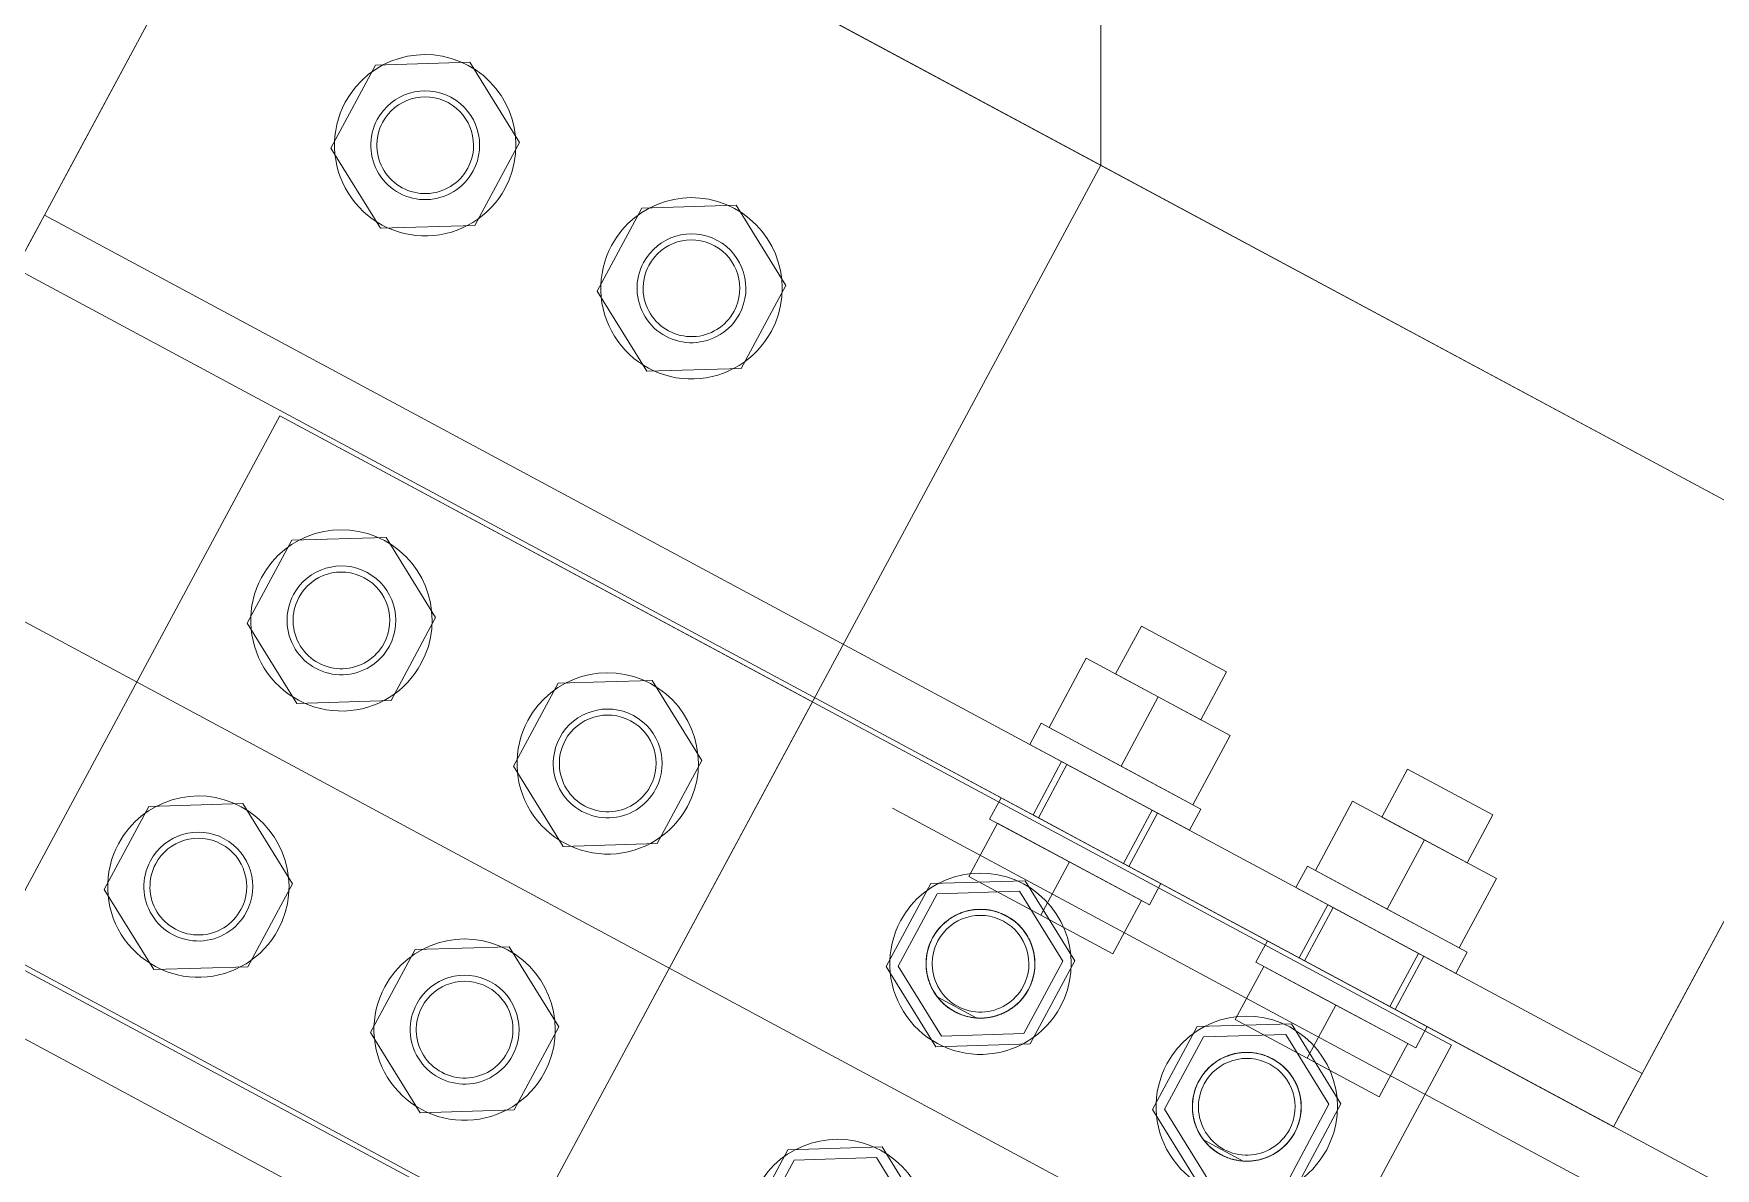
# Model space of a CAD drawing. Header units: millimetres. Extents: x -6949 to 305728, y -55091 to 76684.
# Drawn here: x 15613.9 to 15892.1, y 11485.5 to 11673.2 of the extents above; entities that cross this region are included whole.
import ezdxf

# ---------------------------------------------------------------- set-up
doc = ezdxf.new("R2010")
doc.units = ezdxf.units.MM
doc.layers.add('A-DETL', color=7, linetype='Continuous', lineweight=18, true_color=0x00a600)
doc.layers.add('S-BEAM', color=5, linetype='Continuous', lineweight=18)
doc.layers.add('S-FSTN', color=7, linetype='Continuous', lineweight=18)

msp = doc.modelspace()

# ---------------------------------------------------------------- linework, layer by layer
at = {"layer": 'A-DETL'}
msp.add_line((15000.0005, 11905.0003), (17466.4802, 10579.6785), dxfattribs=at)
at = {"layer": 'S-BEAM'}
for p, q in [((18374.2558, 10149.5697), (15760.7285, 11553.905)), ((18369.5225, 10140.7609), (15755.9952, 11545.0961)), ((15769.94, 11510.3643), (15763.3785, 11513.89)), ((15813.9843, 11486.6978), (15807.4228, 11490.2235))]:
    msp.add_line(p, q, dxfattribs=at)
for points, knots in [([(15778.4667, 11515.0849), (15778.9489, 11516.0057), (15779.5832, 11517.8745), (15779.5802, 11520.1445), (15779.2565, 11521.6123), (15779.0353, 11522.3545), (15778.7471, 11523.082), (15778.4479, 11523.6601), (15778.1704, 11524.1104), (15777.8681, 11524.5648), (15777.4464, 11525.1235), (15776.876, 11525.7568), (15776.3583, 11526.2251), (15775.9114, 11526.5635), (15775.4335, 11526.8918), (15774.7955, 11527.2701), (15773.9909, 11527.6588), (15773.1934, 11527.9623), (15772.3846, 11528.1697), (15771.5409, 11528.2957), (15770.8424, 11528.3388), (15770.2966, 11528.34), (15769.768, 11528.3227), (15769.1209, 11528.2531), (15768.3552, 11528.0917), (15767.6145, 11527.8664), (15766.6794, 11527.5058), (15765.5826, 11526.912), (15764.016, 11525.6847), (15763.1107, 11524.516), (15762.609, 11523.6058)], [0, 0, 0, 0, 0.11111111, 0.22222222, 0.25, 0.27777778, 0.30555556, 0.33333333, 0.34722222, 0.36111111, 0.38888889, 0.41666667, 0.44444444, 0.45833333, 0.47222222, 0.5, 0.52777778, 0.55555556, 0.58333333, 0.61111111, 0.63888889, 0.65277778, 0.66666667, 0.69444444, 0.72222222, 0.75, 0.77777778, 0.83333333, 0.88888889, 1, 1, 1, 1]), ([(15778.4667, 11515.0849), (15779.0694, 11516.2358), (15779.5876, 11517.9992), (15779.5408, 11520.2091), (15779.3076, 11521.4258), (15779.0416, 11522.356), (15778.7327, 11523.1114), (15778.4293, 11523.6887), (15778.0864, 11524.2509), (15777.585, 11524.9624), (15776.9994, 11525.6283), (15776.4867, 11526.1114), (15775.9505, 11526.5469), (15775.1901, 11527.0556), (15774.1935, 11527.5764), (15773.26, 11527.9452), (15772.3848, 11528.1697), (15771.5408, 11528.2957), (15770.8424, 11528.3388), (15770.2966, 11528.34), (15769.768, 11528.3227), (15769.1209, 11528.2531), (15768.3552, 11528.0917), (15767.6145, 11527.8663), (15766.2122, 11527.326), (15764.319, 11526.0763), (15763.1107, 11524.516), (15762.609, 11523.6058)], [-1, -1, -1, -1, -0.86111111, -0.79166667, -0.75694444, -0.72222222, -0.6875, -0.67013889, -0.65277778, -0.61805556, -0.58333333, -0.56597222, -0.54861111, -0.51388889, -0.47916667, -0.44444444, -0.41666667, -0.38888889, -0.36111111, -0.34722222, -0.33333333, -0.30555556, -0.27777778, -0.25, -0.22222222, -0.11111111, 0, 0, 0, 0]), ([(15778.4667, 11515.0849), (15778.9419, 11516.0068), (15779.4158, 11517.3962), (15779.5832, 11519.3134), (15779.4963, 11520.392), (15779.3669, 11521.1007), (15779.2659, 11521.5769), (15779.1049, 11522.1721), (15778.888, 11522.7601), (15778.7015, 11523.164), (15778.5844, 11523.3924), (15778.491, 11523.5618), (15778.3927, 11523.7316), (15778.2565, 11523.9614), (15778.0032, 11524.3677), (15777.5975, 11524.9494), (15777.0334, 11525.6152), (15776.5528, 11526.061), (15776.2018, 11526.3327), (15775.9551, 11526.514), (15775.497, 11526.8253), (15774.7833, 11527.246), (15774.0385, 11527.6091), (15773.526, 11527.8194), (15773.2386, 11527.925), (15772.8181, 11528.0677), (15772.1806, 11528.2224), (15771.313, 11528.3253), (15770.6031, 11528.3425), (15770.1241, 11528.3293), (15769.8572, 11528.3161), (15769.6613, 11528.3043), (15769.4685, 11528.2887), (15769.2135, 11528.2603), (15768.7741, 11528.1928), (15768.1647, 11528.0492), (15767.5803, 11527.855), (15767.1279, 11527.6764), (15766.466, 11527.3932), (15765.5186, 11526.8703), (15764.0122, 11525.6726), (15763.1154, 11524.5107), (15762.609, 11523.6058)], [-1, -1, -1, -1, -0.88888889, -0.83333333, -0.77777778, -0.76388889, -0.75, -0.72222222, -0.69444444, -0.68055556, -0.67361111, -0.66666667, -0.65972222, -0.65277778, -0.63888889, -0.61111111, -0.58333333, -0.55555556, -0.54861111, -0.54166667, -0.52777778, -0.5, -0.47222222, -0.45833333, -0.45138889, -0.44444444, -0.41666667, -0.38888889, -0.36111111, -0.34722222, -0.34027778, -0.33333333, -0.32638889, -0.31944444, -0.30555556, -0.27777778, -0.25, -0.23611111, -0.22222222, -0.16666667, -0.11111111, 0, 0, 0, 0]), ([(15778.4667, 11515.0849), (15778.9419, 11516.0068), (15779.4158, 11517.3962), (15779.5832, 11519.3134), (15779.4963, 11520.392), (15779.3669, 11521.1007), (15779.2659, 11521.5769), (15779.1049, 11522.1721), (15778.888, 11522.7601), (15778.7015, 11523.164), (15778.5844, 11523.3924), (15778.491, 11523.5618), (15778.3927, 11523.7316), (15778.2565, 11523.9614), (15778.0032, 11524.3677), (15777.5975, 11524.9494), (15777.0334, 11525.6152), (15776.5528, 11526.061), (15776.2018, 11526.3327), (15775.9551, 11526.514), (15775.497, 11526.8253), (15774.7833, 11527.246), (15774.0385, 11527.6091), (15773.526, 11527.8194), (15773.2386, 11527.925), (15772.8181, 11528.0677), (15772.1806, 11528.2224), (15771.313, 11528.3253), (15770.6031, 11528.3425), (15770.1241, 11528.3293), (15769.8572, 11528.3161), (15769.6613, 11528.3043), (15769.4685, 11528.2887), (15769.2135, 11528.2603), (15768.7741, 11528.1928), (15768.1647, 11528.0492), (15767.5803, 11527.855), (15767.1279, 11527.6764), (15766.466, 11527.3932), (15765.5186, 11526.8703), (15764.0122, 11525.6726), (15763.1154, 11524.5107), (15762.609, 11523.6058)], [0, 0, 0, 0, 0.11111111, 0.16666667, 0.22222222, 0.23611111, 0.25, 0.27777778, 0.30555556, 0.31944444, 0.32638889, 0.33333333, 0.34027778, 0.34722222, 0.36111111, 0.38888889, 0.41666667, 0.44444444, 0.45138889, 0.45833333, 0.47222222, 0.5, 0.52777778, 0.54166667, 0.54861111, 0.55555556, 0.58333333, 0.61111111, 0.63888889, 0.65277778, 0.65972222, 0.66666667, 0.67361111, 0.68055556, 0.69444444, 0.72222222, 0.75, 0.76388889, 0.77777778, 0.83333333, 0.88888889, 1, 1, 1, 1]), ([(15778.4667, 11515.0849), (15777.8881, 11513.9921), (15776.7213, 11512.6034), (15774.7785, 11511.355), (15773.5911, 11510.8631), (15772.6238, 11510.5756), (15771.6231, 11510.3908), (15770.6351, 11510.3272), (15769.6044, 11510.3792), (15768.5715, 11510.5443), (15767.599, 11510.8161), (15766.645, 11511.213), (15765.722, 11511.7228), (15764.7227, 11512.4276), (15763.6873, 11513.4436), (15762.7228, 11514.7747), (15762.1611, 11515.9903), (15761.8352, 11517.0207), (15761.4874, 11518.542), (15761.5113, 11520.9117), (15762.1356, 11522.7369), (15762.609, 11523.6058)], [-1, -1, -1, -1, -0.86111111, -0.79166667, -0.75694444, -0.72222222, -0.6875, -0.65277778, -0.61805556, -0.58333333, -0.54861111, -0.51388889, -0.47916667, -0.44444444, -0.38888889, -0.33333333, -0.27777778, -0.25, -0.22222222, -0.11111111, 0, 0, 0, 0]), ([(15778.4667, 11515.0849), (15778.0419, 11514.262), (15777.205, 11513.162), (15775.658, 11511.8975), (15774.5447, 11511.2512), (15773.5736, 11510.8667), (15772.5328, 11510.5447), (15771.4547, 11510.3582), (15770.3586, 11510.3387), (15769.2184, 11510.4174), (15768.0382, 11510.6579), (15766.8579, 11511.1139), (15765.8878, 11511.6212), (15765.0014, 11512.2208), (15764.2208, 11512.9082), (15763.5008, 11513.7122), (15762.8841, 11514.5751), (15762.3964, 11515.4584), (15762.0131, 11516.4172), (15761.7381, 11517.3971), (15761.5147, 11518.6625), (15761.5416, 11520.9281), (15762.0444, 11522.5951), (15762.609, 11523.6058)], [0, 0, 0, 0, 0.11111111, 0.16666667, 0.22222222, 0.25, 0.27777778, 0.33333333, 0.36111111, 0.38888889, 0.44444444, 0.47916667, 0.51388889, 0.54861111, 0.58333333, 0.61805556, 0.65277778, 0.6875, 0.72222222, 0.75694444, 0.79166667, 0.86111111, 1, 1, 1, 1]), ([(15778.4667, 11515.0849), (15777.9357, 11514.0562), (15776.8229, 11512.7168), (15774.946, 11511.4427), (15773.7666, 11510.9307), (15772.7969, 11510.6195), (15771.7852, 11510.4103), (15770.7793, 11510.3299), (15769.7196, 11510.3684), (15768.6522, 11510.5256), (15767.6484, 11510.7977), (15766.6594, 11511.2063), (15765.7012, 11511.7358), (15764.6698, 11512.4688), (15763.8181, 11513.321), (15763.1235, 11514.2289), (15762.5352, 11515.154), (15762.0963, 11516.1558), (15761.7911, 11517.201), (15761.5764, 11518.2225), (15761.5011, 11519.5062), (15761.702, 11521.4923), (15762.1573, 11522.7972), (15762.609, 11523.6058)], [-1, -1, -1, -1, -0.86111111, -0.79166667, -0.75694444, -0.72222222, -0.6875, -0.65277778, -0.61805556, -0.58333333, -0.54861111, -0.51388889, -0.47916667, -0.44444444, -0.38888889, -0.36111111, -0.33333333, -0.27777778, -0.25, -0.22222222, -0.16666667, -0.11111111, 0, 0, 0, 0]), ([(15763.3785, 11513.89), (15762.9328, 11514.4824), (15762.2057, 11515.7195), (15761.6409, 11517.605), (15761.518, 11519.0784), (15761.5559, 11520.092), (15761.7505, 11521.5985), (15762.1463, 11522.7535), (15762.609, 11523.6058)], [0, 0, 0, 0, 0.2, 0.4, 0.55, 0.625, 0.7, 1, 1, 1, 1]), ([(15769.94, 11510.3643), (15771.05, 11510.2973), (15772.6592, 11510.4873), (15774.6218, 11511.2729), (15776.0873, 11512.1827), (15777.434, 11513.4525), (15778.1631, 11514.5141), (15778.4667, 11515.0849)], [-1, -1, -1, -1, -0.7, -0.55, -0.4, -0.2, 0, 0, 0, 0]), ([(15822.511, 11491.4185), (15822.9931, 11492.3392), (15823.6275, 11494.2081), (15823.6245, 11496.4781), (15823.3008, 11497.9459), (15823.0796, 11498.6881), (15822.7914, 11499.4156), (15822.4922, 11499.9936), (15822.2147, 11500.444), (15821.9123, 11500.8983), (15821.4907, 11501.4571), (15820.9203, 11502.0904), (15820.4025, 11502.5587), (15819.9557, 11502.8971), (15819.4778, 11503.2254), (15818.8397, 11503.6037), (15818.0352, 11503.9923), (15817.2377, 11504.2959), (15816.4289, 11504.5033), (15815.5852, 11504.6293), (15814.8866, 11504.6723), (15814.3409, 11504.6735), (15813.8122, 11504.6563), (15813.1651, 11504.5866), (15812.3995, 11504.4252), (15811.6588, 11504.1999), (15810.7237, 11503.8393), (15809.6269, 11503.2456), (15808.0603, 11502.0182), (15807.155, 11500.8495), (15806.6533, 11499.9394)], [0, 0, 0, 0, 0.11111111, 0.22222222, 0.25, 0.27777778, 0.30555556, 0.33333333, 0.34722222, 0.36111111, 0.38888889, 0.41666667, 0.44444444, 0.45833333, 0.47222222, 0.5, 0.52777778, 0.55555556, 0.58333333, 0.61111111, 0.63888889, 0.65277778, 0.66666667, 0.69444444, 0.72222222, 0.75, 0.77777778, 0.83333333, 0.88888889, 1, 1, 1, 1]), ([(15822.511, 11491.4185), (15823.1137, 11492.5694), (15823.6319, 11494.3328), (15823.5851, 11496.5426), (15823.3518, 11497.7593), (15823.0859, 11498.6896), (15822.777, 11499.445), (15822.4736, 11500.0223), (15822.1307, 11500.5844), (15821.6292, 11501.2959), (15821.0437, 11501.9618), (15820.531, 11502.4449), (15819.9948, 11502.8804), (15819.2343, 11503.3891), (15818.2378, 11503.9099), (15817.3043, 11504.2787), (15816.4291, 11504.5033), (15815.5851, 11504.6293), (15814.8867, 11504.6723), (15814.3409, 11504.6735), (15813.8122, 11504.6563), (15813.1651, 11504.5866), (15812.3995, 11504.4252), (15811.6587, 11504.1999), (15810.2565, 11503.6595), (15808.3632, 11502.4098), (15807.155, 11500.8495), (15806.6533, 11499.9394)], [-1, -1, -1, -1, -0.86111111, -0.79166667, -0.75694444, -0.72222222, -0.6875, -0.67013889, -0.65277778, -0.61805556, -0.58333333, -0.56597222, -0.54861111, -0.51388889, -0.47916667, -0.44444444, -0.41666667, -0.38888889, -0.36111111, -0.34722222, -0.33333333, -0.30555556, -0.27777778, -0.25, -0.22222222, -0.11111111, 0, 0, 0, 0]), ([(15822.511, 11491.4185), (15822.9861, 11492.3403), (15823.4601, 11493.7297), (15823.6274, 11495.6469), (15823.5406, 11496.7256), (15823.4112, 11497.4342), (15823.3102, 11497.9105), (15823.1491, 11498.5056), (15822.9322, 11499.0937), (15822.7458, 11499.4976), (15822.6287, 11499.726), (15822.5353, 11499.8953), (15822.437, 11500.0652), (15822.3008, 11500.2949), (15822.0475, 11500.7013), (15821.6418, 11501.283), (15821.0776, 11501.9488), (15820.597, 11502.3945), (15820.2461, 11502.6663), (15819.9994, 11502.8476), (15819.5413, 11503.1588), (15818.8275, 11503.5795), (15818.0828, 11503.9426), (15817.5703, 11504.1529), (15817.2828, 11504.2585), (15816.8624, 11504.4012), (15816.2249, 11504.5559), (15815.3572, 11504.6588), (15814.6474, 11504.676), (15814.1684, 11504.6629), (15813.9015, 11504.6496), (15813.7056, 11504.6378), (15813.5128, 11504.6223), (15813.2578, 11504.5938), (15812.8183, 11504.5264), (15812.2089, 11504.3827), (15811.6245, 11504.1885), (15811.1721, 11504.01), (15810.5103, 11503.7267), (15809.5629, 11503.2038), (15808.0565, 11502.0061), (15807.1597, 11500.8442), (15806.6533, 11499.9394)], [-1, -1, -1, -1, -0.88888889, -0.83333333, -0.77777778, -0.76388889, -0.75, -0.72222222, -0.69444444, -0.68055556, -0.67361111, -0.66666667, -0.65972222, -0.65277778, -0.63888889, -0.61111111, -0.58333333, -0.55555556, -0.54861111, -0.54166667, -0.52777778, -0.5, -0.47222222, -0.45833333, -0.45138889, -0.44444444, -0.41666667, -0.38888889, -0.36111111, -0.34722222, -0.34027778, -0.33333333, -0.32638889, -0.31944444, -0.30555556, -0.27777778, -0.25, -0.23611111, -0.22222222, -0.16666667, -0.11111111, 0, 0, 0, 0]), ([(15822.511, 11491.4185), (15822.9861, 11492.3403), (15823.4601, 11493.7297), (15823.6274, 11495.6469), (15823.5406, 11496.7256), (15823.4112, 11497.4342), (15823.3102, 11497.9105), (15823.1491, 11498.5056), (15822.9322, 11499.0937), (15822.7458, 11499.4976), (15822.6287, 11499.726), (15822.5353, 11499.8953), (15822.437, 11500.0652), (15822.3008, 11500.2949), (15822.0475, 11500.7013), (15821.6418, 11501.283), (15821.0776, 11501.9488), (15820.597, 11502.3945), (15820.2461, 11502.6663), (15819.9994, 11502.8476), (15819.5413, 11503.1588), (15818.8275, 11503.5795), (15818.0828, 11503.9426), (15817.5703, 11504.1529), (15817.2828, 11504.2585), (15816.8624, 11504.4012), (15816.2249, 11504.5559), (15815.3572, 11504.6588), (15814.6474, 11504.676), (15814.1684, 11504.6629), (15813.9015, 11504.6496), (15813.7056, 11504.6378), (15813.5128, 11504.6223), (15813.2578, 11504.5938), (15812.8183, 11504.5264), (15812.2089, 11504.3827), (15811.6245, 11504.1885), (15811.1721, 11504.01), (15810.5103, 11503.7267), (15809.5629, 11503.2038), (15808.0565, 11502.0061), (15807.1597, 11500.8442), (15806.6533, 11499.9394)], [0, 0, 0, 0, 0.11111111, 0.16666667, 0.22222222, 0.23611111, 0.25, 0.27777778, 0.30555556, 0.31944444, 0.32638889, 0.33333333, 0.34027778, 0.34722222, 0.36111111, 0.38888889, 0.41666667, 0.44444444, 0.45138889, 0.45833333, 0.47222222, 0.5, 0.52777778, 0.54166667, 0.54861111, 0.55555556, 0.58333333, 0.61111111, 0.63888889, 0.65277778, 0.65972222, 0.66666667, 0.67361111, 0.68055556, 0.69444444, 0.72222222, 0.75, 0.76388889, 0.77777778, 0.83333333, 0.88888889, 1, 1, 1, 1]), ([(15822.511, 11491.4185), (15821.9324, 11490.3256), (15820.7656, 11488.937), (15818.8228, 11487.6885), (15817.6354, 11487.1967), (15816.6681, 11486.9091), (15815.6674, 11486.7243), (15814.6793, 11486.6607), (15813.6487, 11486.7127), (15812.6158, 11486.8779), (15811.6433, 11487.1496), (15810.6893, 11487.5465), (15809.7663, 11488.0563), (15808.767, 11488.7611), (15807.7316, 11489.7771), (15806.7671, 11491.1082), (15806.2053, 11492.3238), (15805.8795, 11493.3543), (15805.5317, 11494.8755), (15805.5555, 11497.2452), (15806.1799, 11499.0705), (15806.6533, 11499.9394)], [-1, -1, -1, -1, -0.86111111, -0.79166667, -0.75694444, -0.72222222, -0.6875, -0.65277778, -0.61805556, -0.58333333, -0.54861111, -0.51388889, -0.47916667, -0.44444444, -0.38888889, -0.33333333, -0.27777778, -0.25, -0.22222222, -0.11111111, 0, 0, 0, 0]), ([(15822.511, 11491.4185), (15822.0862, 11490.5955), (15821.2493, 11489.4956), (15819.7023, 11488.231), (15818.589, 11487.5848), (15817.6179, 11487.2002), (15816.5771, 11486.8782), (15815.4989, 11486.6918), (15814.4029, 11486.6722), (15813.2627, 11486.751), (15812.0825, 11486.9914), (15810.9022, 11487.4475), (15809.932, 11487.9547), (15809.0457, 11488.5543), (15808.265, 11489.2417), (15807.545, 11490.0457), (15806.9283, 11490.9086), (15806.4407, 11491.7919), (15806.0574, 11492.7508), (15805.7824, 11493.7306), (15805.559, 11494.9961), (15805.5859, 11497.2616), (15806.0887, 11498.9286), (15806.6533, 11499.9394)], [0, 0, 0, 0, 0.11111111, 0.16666667, 0.22222222, 0.25, 0.27777778, 0.33333333, 0.36111111, 0.38888889, 0.44444444, 0.47916667, 0.51388889, 0.54861111, 0.58333333, 0.61805556, 0.65277778, 0.6875, 0.72222222, 0.75694444, 0.79166667, 0.86111111, 1, 1, 1, 1]), ([(15822.511, 11491.4185), (15821.98, 11490.3898), (15820.8672, 11489.0504), (15818.9903, 11487.7763), (15817.8108, 11487.2642), (15816.8412, 11486.953), (15815.8295, 11486.7439), (15814.8235, 11486.6634), (15813.7639, 11486.7019), (15812.6965, 11486.8592), (15811.6927, 11487.1313), (15810.7037, 11487.5398), (15809.7455, 11488.0693), (15808.7141, 11488.8023), (15807.8624, 11489.6546), (15807.1677, 11490.5625), (15806.5795, 11491.4876), (15806.1406, 11492.4894), (15805.8354, 11493.5345), (15805.6207, 11494.556), (15805.5454, 11495.8398), (15805.7463, 11497.8258), (15806.2016, 11499.1308), (15806.6533, 11499.9394)], [-1, -1, -1, -1, -0.86111111, -0.79166667, -0.75694444, -0.72222222, -0.6875, -0.65277778, -0.61805556, -0.58333333, -0.54861111, -0.51388889, -0.47916667, -0.44444444, -0.38888889, -0.36111111, -0.33333333, -0.27777778, -0.25, -0.22222222, -0.16666667, -0.11111111, 0, 0, 0, 0]), ([(15807.4228, 11490.2235), (15806.9771, 11490.8159), (15806.25, 11492.0531), (15805.6852, 11493.9385), (15805.5623, 11495.412), (15805.6002, 11496.4256), (15805.7948, 11497.9321), (15806.1906, 11499.087), (15806.6533, 11499.9394)], [0, 0, 0, 0, 0.2, 0.4, 0.55, 0.625, 0.7, 1, 1, 1, 1]), ([(15813.9843, 11486.6978), (15815.0942, 11486.6308), (15816.7035, 11486.8209), (15818.666, 11487.6064), (15820.1316, 11488.5162), (15821.4782, 11489.786), (15822.2074, 11490.8477), (15822.511, 11491.4185)], [-1, -1, -1, -1, -0.7, -0.55, -0.4, -0.2, 0, 0, 0, 0])]:
    msp.add_open_spline(points, degree=3, knots=knots, dxfattribs=at)
at = {"layer": 'S-FSTN'}
for p, q in [((15790.4428, 11651.4606), (15790.4428, 11810.0003)), ((15610.9771, 11634.3714), (15658.31, 11722.46)), ((15658.31, 11722.46), (15922.5757, 11580.4612)), ((15922.5757, 11580.4612), (15658.31, 11722.46)), ((15922.5757, 11580.4612), (15658.31, 11722.46)), ((15621.3903, 11653.7509), (15655.47, 11717.1747)), ((15670.4843, 11668.0063), (15663.1051, 11654.2733)), ((15670.4843, 11668.0063), (15663.1051, 11654.2733)), ((15686.067, 11668.4823), (15670.4843, 11668.0063)), ((15686.067, 11668.4823), (15670.4843, 11668.0063)), ((15694.2705, 11655.2252), (15686.067, 11668.4823)), ((15694.2705, 11655.2252), (15686.067, 11668.4823)), ((15686.8913, 11641.4922), (15694.2705, 11655.2252)), ((15686.8913, 11641.4922), (15694.2705, 11655.2252)), ((15621.3903, 11653.7509), (15615.7103, 11643.1803)), ((15615.7103, 11643.1803), (15621.3903, 11653.7509)), ((15663.1051, 11654.2733), (15671.3086, 11641.0162)), ((15663.1051, 11654.2733), (15671.3086, 11641.0162)), ((15647.6867, 11385.7855), (15790.4428, 11651.4606)), ((15714.5285, 11644.3399), (15707.1493, 11630.6069)), ((15714.5285, 11644.3399), (15707.1493, 11630.6069)), ((15730.1113, 11644.8158), (15714.5285, 11644.3399)), ((15730.1113, 11644.8158), (15714.5285, 11644.3399)), ((15738.3148, 11631.5587), (15730.1113, 11644.8158)), ((15738.3148, 11631.5587), (15730.1113, 11644.8158)), ((15615.7103, 11643.1803), (15612.8704, 11637.895)), ((15612.8704, 11637.895), (15615.7103, 11643.1803)), ((15615.7103, 11643.1803), (15879.976, 11501.1815)), ((15879.976, 11501.1815), (15615.7103, 11643.1803)), ((15671.3086, 11641.0162), (15686.8913, 11641.4922)), ((15671.3086, 11641.0162), (15686.8913, 11641.4922)), ((15610.9771, 11634.3714), (15875.2427, 11492.3727)), ((15875.2427, 11492.3727), (15610.9771, 11634.3714)), ((15707.1493, 11630.6069), (15715.3529, 11617.3498)), ((15707.1493, 11630.6069), (15715.3529, 11617.3498)), ((15730.9356, 11617.8257), (15738.3148, 11631.5587)), ((15730.9356, 11617.8257), (15738.3148, 11631.5587)), ((15715.3529, 11617.3498), (15730.9356, 11617.8257)), ((15715.3529, 11617.3498), (15730.9356, 11617.8257)), ((15654.6427, 11610.0003), (15607.3097, 11521.9117)), ((15654.6427, 11610.0003), (15607.3097, 11521.9117)), ((15654.6427, 11610.0003), (15607.3097, 11521.9117)), ((15654.6427, 11610.0003), (15607.3097, 11521.9117)), ((15742.7312, 11562.6673), (15654.6427, 11610.0003)), ((15742.7312, 11562.6673), (15654.6427, 11610.0003)), ((15848.4375, 11505.8678), (15654.6427, 11610.0003)), ((15848.4375, 11505.8678), (15654.6427, 11610.0003)), ((15656.628, 11589.402), (15649.2488, 11575.669)), ((15656.628, 11589.402), (15649.2488, 11575.669)), ((15672.2108, 11589.8779), (15656.628, 11589.402)), ((15672.2108, 11589.8779), (15656.628, 11589.402)), ((15680.4143, 11576.6208), (15672.2108, 11589.8779)), ((15680.4143, 11576.6208), (15672.2108, 11589.8779)), ((15922.5757, 11580.4612), (15875.2427, 11492.3727)), ((15649.2488, 11575.669), (15657.4524, 11562.4119)), ((15649.2488, 11575.669), (15657.4524, 11562.4119)), ((15673.0351, 11562.8878), (15680.4143, 11576.6208)), ((15673.0351, 11562.8878), (15680.4143, 11576.6208)), ((15797.1469, 11575.2041), (15792.887, 11567.2761)), ((15797.1469, 11575.2041), (15792.887, 11567.2761)), ((15811.2411, 11567.6308), (15797.1469, 11575.2041)), ((15797.1469, 11575.2041), (15811.2411, 11567.6308)), ((15811.2411, 11567.6308), (15797.1469, 11575.2041)), ((15797.1469, 11575.2041), (15811.2411, 11567.6308)), ((15919.7357, 11575.1759), (15885.656, 11511.7522)), ((15781.8877, 11558.4286), (15788.0409, 11569.8801)), ((15781.8877, 11558.4286), (15788.0409, 11569.8801)), ((15788.0409, 11569.8801), (15799.9341, 11563.4895)), ((15788.0409, 11569.8801), (15799.9341, 11563.4895)), ((15716.2551, 11566.2114), (15700.6723, 11565.7355)), ((15716.2551, 11566.2114), (15700.6723, 11565.7355)), ((15724.4586, 11552.9544), (15716.2551, 11566.2114)), ((15724.4586, 11552.9544), (15716.2551, 11566.2114)), ((15806.9811, 11559.7029), (15792.887, 11567.2761)), ((15792.887, 11567.2761), (15806.9811, 11559.7029)), ((15806.9811, 11559.7029), (15792.887, 11567.2761)), ((15792.887, 11567.2761), (15806.9811, 11559.7029)), ((15806.9811, 11559.7029), (15811.2411, 11567.6308)), ((15806.9811, 11559.7029), (15811.2411, 11567.6308)), ((15700.6723, 11565.7355), (15693.2931, 11552.0025)), ((15700.6723, 11565.7355), (15693.2931, 11552.0025)), ((15793.7808, 11552.038), (15799.9341, 11563.4895)), ((15793.7808, 11552.038), (15799.9341, 11563.4895)), ((15793.7808, 11552.038), (15799.9341, 11563.4895)), ((15793.7808, 11552.038), (15799.9341, 11563.4895)), ((15799.9341, 11563.4895), (15811.8272, 11557.0989)), ((15799.9341, 11563.4895), (15811.8272, 11557.0989)), ((15657.4524, 11562.4119), (15673.0351, 11562.8878)), ((15657.4524, 11562.4119), (15673.0351, 11562.8878)), ((15695.3983, 11474.5788), (15742.7312, 11562.6673)), ((15695.3983, 11474.5788), (15742.7312, 11562.6673)), ((15780.5675, 11559.1379), (15778.6742, 11555.6144)), ((15780.5675, 11559.1379), (15778.6742, 11555.6144)), ((15806.9941, 11544.938), (15780.5675, 11559.1379)), ((15780.5675, 11559.1379), (15806.9941, 11544.938)), ((15806.9941, 11544.938), (15780.5675, 11559.1379)), ((15780.5675, 11559.1379), (15806.9941, 11544.938)), ((15793.7808, 11552.038), (15781.8877, 11558.4286)), ((15793.7808, 11552.038), (15781.8877, 11558.4286)), ((15805.1008, 11541.4145), (15778.6742, 11555.6144)), ((15778.6742, 11555.6144), (15805.1008, 11541.4145)), ((15805.1008, 11541.4145), (15778.6742, 11555.6144)), ((15778.6742, 11555.6144), (15805.1008, 11541.4145)), ((15805.6739, 11545.6474), (15811.8272, 11557.0989)), ((15805.6739, 11545.6474), (15811.8272, 11557.0989)), ((15717.0794, 11539.2213), (15724.4586, 11552.9544)), ((15717.0794, 11539.2213), (15724.4586, 11552.9544)), ((15783.9586, 11552.7749), (15779.2253, 11543.966)), ((15783.9586, 11552.7749), (15779.2253, 11543.966)), ((15784.8404, 11552.3011), (15780.1071, 11543.4922)), ((15784.8404, 11552.3011), (15780.1071, 11543.4922)), ((15799.8163, 11544.254), (15783.9586, 11552.7749)), ((15799.8163, 11544.254), (15783.9586, 11552.7749)), ((15799.8163, 11544.254), (15783.9586, 11552.7749)), ((15799.8163, 11544.254), (15783.9586, 11552.7749)), ((15798.9346, 11544.7278), (15784.8404, 11552.3011)), ((15784.8404, 11552.3011), (15798.9346, 11544.7278)), ((15798.9346, 11544.7278), (15784.8404, 11552.3011)), ((15784.8404, 11552.3011), (15798.9346, 11544.7278)), ((15693.2931, 11552.0025), (15701.4967, 11538.7454)), ((15693.2931, 11552.0025), (15701.4967, 11538.7454)), ((15805.6739, 11545.6474), (15793.7808, 11552.038)), ((15805.6739, 11545.6474), (15793.7808, 11552.038)), ((15841.1912, 11551.5376), (15836.9313, 11543.6097)), ((15841.1912, 11551.5376), (15836.9313, 11543.6097)), ((15855.2854, 11543.9644), (15841.1912, 11551.5376)), ((15841.1912, 11551.5376), (15855.2854, 11543.9644)), ((15855.2854, 11543.9644), (15841.1912, 11551.5376)), ((15841.1912, 11551.5376), (15855.2854, 11543.9644)), ((15773.9409, 11546.8055), (15772.0476, 11543.282)), ((15773.9409, 11546.8055), (15772.0476, 11543.282)), ((15800.3675, 11532.6056), (15773.9409, 11546.8055)), ((15773.9409, 11546.8055), (15800.3675, 11532.6056)), ((15800.3675, 11532.6056), (15773.9409, 11546.8055)), ((15773.9409, 11546.8055), (15800.3675, 11532.6056)), ((15562.8868, 11544.8734), (15827.1525, 11402.8747)), ((15827.1525, 11402.8747), (15562.8868, 11544.8734)), ((15632.9616, 11545.3577), (15625.5824, 11531.6247)), ((15632.9616, 11545.3577), (15625.5824, 11531.6247)), ((15648.5443, 11545.8336), (15632.9616, 11545.3577)), ((15648.5443, 11545.8336), (15632.9616, 11545.3577)), ((15656.7479, 11532.5765), (15648.5443, 11545.8336)), ((15656.7479, 11532.5765), (15648.5443, 11545.8336)), ((15795.083, 11535.4451), (15779.2253, 11543.966)), ((15795.083, 11535.4451), (15779.2253, 11543.966)), ((15795.083, 11535.4451), (15779.2253, 11543.966)), ((15795.083, 11535.4451), (15779.2253, 11543.966)), ((15794.2013, 11535.919), (15798.9346, 11544.7278)), ((15794.2013, 11535.919), (15798.9346, 11544.7278)), ((15795.083, 11535.4451), (15799.8163, 11544.254)), ((15795.083, 11535.4451), (15799.8163, 11544.254)), ((15805.1008, 11541.4145), (15806.9941, 11544.938)), ((15805.1008, 11541.4145), (15806.9941, 11544.938)), ((15825.9319, 11534.7621), (15832.0852, 11546.2136)), ((15825.9319, 11534.7621), (15832.0852, 11546.2136)), ((15832.0852, 11546.2136), (15843.9783, 11539.823)), ((15832.0852, 11546.2136), (15843.9783, 11539.823)), ((15851.0254, 11536.0364), (15855.2854, 11543.9644)), ((15851.0254, 11536.0364), (15855.2854, 11543.9644)), ((15768.6344, 11533.7638), (15773.3677, 11542.5726)), ((15768.6344, 11533.7638), (15773.3677, 11542.5726)), ((15798.4741, 11529.0821), (15772.0476, 11543.282)), ((15772.0476, 11543.282), (15798.4741, 11529.0821)), ((15798.4741, 11529.0821), (15772.0476, 11543.282)), ((15772.0476, 11543.282), (15798.4741, 11529.0821)), ((15773.3677, 11542.5726), (15785.2609, 11536.182)), ((15773.3677, 11542.5726), (15785.2609, 11536.182)), ((15794.2013, 11535.919), (15780.1071, 11543.4922)), ((15780.1071, 11543.4922), (15794.2013, 11535.919)), ((15794.2013, 11535.919), (15780.1071, 11543.4922)), ((15780.1071, 11543.4922), (15794.2013, 11535.919)), ((15851.0254, 11536.0364), (15836.9313, 11543.6097)), ((15836.9313, 11543.6097), (15851.0254, 11536.0364)), ((15851.0254, 11536.0364), (15836.9313, 11543.6097)), ((15836.9313, 11543.6097), (15851.0254, 11536.0364)), ((15701.4967, 11538.7454), (15717.0794, 11539.2213)), ((15701.4967, 11538.7454), (15717.0794, 11539.2213)), ((15837.8251, 11528.3715), (15843.9783, 11539.823)), ((15837.8251, 11528.3715), (15843.9783, 11539.823)), ((15837.8251, 11528.3715), (15843.9783, 11539.823)), ((15837.8251, 11528.3715), (15843.9783, 11539.823)), ((15843.9783, 11539.823), (15855.8715, 11533.4325)), ((15843.9783, 11539.823), (15855.8715, 11533.4325)), ((15822.4192, 11394.0658), (15558.1535, 11536.0646)), ((15558.1535, 11536.0646), (15822.4192, 11394.0658)), ((15780.5276, 11527.3732), (15785.2609, 11536.182)), ((15780.5276, 11527.3732), (15785.2609, 11536.182)), ((15780.5276, 11527.3732), (15785.2609, 11536.182)), ((15780.5276, 11527.3732), (15785.2609, 11536.182)), ((15785.2609, 11536.182), (15797.154, 11529.7915)), ((15785.2609, 11536.182), (15797.154, 11529.7915)), ((15777.9171, 11533.0784), (15762.3343, 11532.6025)), ((15780.5276, 11527.3732), (15768.6344, 11533.7638)), ((15780.5276, 11527.3732), (15768.6344, 11533.7638)), ((15786.1206, 11519.8213), (15777.9171, 11533.0784)), ((15824.6118, 11535.4715), (15822.7185, 11531.9479)), ((15824.6118, 11535.4715), (15822.7185, 11531.9479)), ((15851.0383, 11521.2716), (15824.6118, 11535.4715)), ((15824.6118, 11535.4715), (15851.0383, 11521.2716)), ((15851.0383, 11521.2716), (15824.6118, 11535.4715)), ((15824.6118, 11535.4715), (15851.0383, 11521.2716)), ((15837.8251, 11528.3715), (15825.9319, 11534.7621)), ((15837.8251, 11528.3715), (15825.9319, 11534.7621)), ((15849.7182, 11521.9809), (15855.8715, 11533.4325)), ((15849.7182, 11521.9809), (15855.8715, 11533.4325)), ((15625.5824, 11531.6247), (15633.7859, 11518.3676)), ((15625.5824, 11531.6247), (15633.7859, 11518.3676)), ((15649.3687, 11518.8435), (15656.7479, 11532.5765)), ((15649.3687, 11518.8435), (15656.7479, 11532.5765)), ((15762.3343, 11532.6025), (15754.9551, 11518.8695)), ((15763.3815, 11530.9103), (15756.9442, 11518.9302)), ((15776.9751, 11531.3254), (15763.3815, 11530.9103)), ((15784.1315, 11519.7606), (15776.9751, 11531.3254)), ((15798.4741, 11529.0821), (15800.3675, 11532.6056)), ((15798.4741, 11529.0821), (15800.3675, 11532.6056)), ((15849.145, 11517.748), (15822.7185, 11531.9479)), ((15822.7185, 11531.9479), (15849.145, 11517.748)), ((15849.145, 11517.748), (15822.7185, 11531.9479)), ((15822.7185, 11531.9479), (15849.145, 11517.748)), ((15792.4207, 11520.9826), (15780.5276, 11527.3732)), ((15792.4207, 11520.9826), (15780.5276, 11527.3732)), ((15792.4207, 11520.9826), (15797.154, 11529.7915)), ((15792.4207, 11520.9826), (15797.154, 11529.7915)), ((15828.0029, 11529.1084), (15823.2696, 11520.2996)), ((15828.0029, 11529.1084), (15823.2696, 11520.2996)), ((15828.8847, 11528.6346), (15824.1514, 11519.8258)), ((15828.8847, 11528.6346), (15824.1514, 11519.8258)), ((15843.8606, 11520.5875), (15828.0029, 11529.1084)), ((15843.8606, 11520.5875), (15828.0029, 11529.1084)), ((15843.8606, 11520.5875), (15828.0029, 11529.1084)), ((15843.8606, 11520.5875), (15828.0029, 11529.1084)), ((15842.9788, 11521.0613), (15828.8847, 11528.6346)), ((15828.8847, 11528.6346), (15842.9788, 11521.0613)), ((15842.9788, 11521.0613), (15828.8847, 11528.6346)), ((15828.8847, 11528.6346), (15842.9788, 11521.0613)), ((15849.7182, 11521.9809), (15837.8251, 11528.3715)), ((15849.7182, 11521.9809), (15837.8251, 11528.3715)), ((15607.3097, 11521.9117), (15695.3983, 11474.5788)), ((15607.3097, 11521.9117), (15695.3983, 11474.5788)), ((15607.3097, 11521.9117), (15801.1046, 11417.7793)), ((15607.3097, 11521.9117), (15801.1046, 11417.7793)), ((15677.0059, 11521.6912), (15669.6267, 11507.9582)), ((15677.0059, 11521.6912), (15669.6267, 11507.9582)), ((15692.5886, 11522.1672), (15677.0059, 11521.6912)), ((15692.5886, 11522.1672), (15677.0059, 11521.6912)), ((15700.7921, 11508.9101), (15692.5886, 11522.1672)), ((15700.7921, 11508.9101), (15692.5886, 11522.1672)), ((15817.9852, 11523.1391), (15816.0919, 11519.6155)), ((15817.9852, 11523.1391), (15816.0919, 11519.6155)), ((15844.4117, 11508.9392), (15817.9852, 11523.1391)), ((15817.9852, 11523.1391), (15844.4117, 11508.9392)), ((15844.4117, 11508.9392), (15817.9852, 11523.1391)), ((15817.9852, 11523.1391), (15844.4117, 11508.9392)), ((15633.7859, 11518.3676), (15649.3687, 11518.8435)), ((15633.7859, 11518.3676), (15649.3687, 11518.8435)), ((15754.9551, 11518.8695), (15763.1587, 11505.6124)), ((15756.9442, 11518.9302), (15764.1006, 11507.3653)), ((15777.6942, 11507.7805), (15784.1315, 11519.7606)), ((15778.7414, 11506.0883), (15786.1206, 11519.8213)), ((15812.6787, 11510.0973), (15817.412, 11518.9062)), ((15812.6787, 11510.0973), (15817.412, 11518.9062)), ((15842.5184, 11505.4156), (15816.0919, 11519.6155)), ((15816.0919, 11519.6155), (15842.5184, 11505.4156)), ((15842.5184, 11505.4156), (15816.0919, 11519.6155)), ((15816.0919, 11519.6155), (15842.5184, 11505.4156)), ((15817.412, 11518.9062), (15829.3051, 11512.5156)), ((15817.412, 11518.9062), (15829.3051, 11512.5156)), ((15839.1273, 11511.7787), (15823.2696, 11520.2996)), ((15839.1273, 11511.7787), (15823.2696, 11520.2996)), ((15839.1273, 11511.7787), (15823.2696, 11520.2996)), ((15839.1273, 11511.7787), (15823.2696, 11520.2996)), ((15838.2455, 11512.2525), (15824.1514, 11519.8258)), ((15824.1514, 11519.8258), (15838.2455, 11512.2525)), ((15838.2455, 11512.2525), (15824.1514, 11519.8258)), ((15824.1514, 11519.8258), (15838.2455, 11512.2525)), ((15838.2455, 11512.2525), (15842.9788, 11521.0613)), ((15838.2455, 11512.2525), (15842.9788, 11521.0613)), ((15839.1273, 11511.7787), (15843.8606, 11520.5875)), ((15839.1273, 11511.7787), (15843.8606, 11520.5875)), ((15849.145, 11517.748), (15851.0383, 11521.2716)), ((15849.145, 11517.748), (15851.0383, 11521.2716)), ((15824.5718, 11503.7067), (15829.3051, 11512.5156)), ((15824.5718, 11503.7067), (15829.3051, 11512.5156)), ((15824.5718, 11503.7067), (15829.3051, 11512.5156)), ((15824.5718, 11503.7067), (15829.3051, 11512.5156)), ((15829.3051, 11512.5156), (15841.1983, 11506.125)), ((15829.3051, 11512.5156), (15841.1983, 11506.125)), ((15879.976, 11501.1815), (15885.656, 11511.7522)), ((15885.656, 11511.7522), (15879.976, 11501.1815)), ((15669.6267, 11507.9582), (15677.8302, 11494.7011)), ((15669.6267, 11507.9582), (15677.8302, 11494.7011)), ((15693.4129, 11495.1771), (15700.7921, 11508.9101)), ((15693.4129, 11495.1771), (15700.7921, 11508.9101)), ((15764.1006, 11507.3653), (15777.6942, 11507.7805)), ((15806.3786, 11508.936), (15798.9994, 11495.203)), ((15821.9613, 11509.4119), (15806.3786, 11508.936)), ((15824.5718, 11503.7067), (15812.6787, 11510.0973)), ((15824.5718, 11503.7067), (15812.6787, 11510.0973)), ((15830.1649, 11496.1549), (15821.9613, 11509.4119)), ((15842.5184, 11505.4156), (15844.4117, 11508.9392)), ((15842.5184, 11505.4156), (15844.4117, 11508.9392)), ((15763.1587, 11505.6124), (15778.7414, 11506.0883)), ((15807.4258, 11507.2438), (15800.9885, 11495.2637)), ((15801.1046, 11417.7793), (15848.4375, 11505.8678)), ((15801.1046, 11417.7793), (15848.4375, 11505.8678)), ((15821.0194, 11507.659), (15807.4258, 11507.2438)), ((15828.1758, 11496.0941), (15821.0194, 11507.659)), ((15836.465, 11497.3162), (15841.1983, 11506.125)), ((15836.465, 11497.3162), (15841.1983, 11506.125)), ((15836.465, 11497.3162), (15824.5718, 11503.7067)), ((15836.465, 11497.3162), (15824.5718, 11503.7067)), ((15877.1361, 11495.8962), (15879.976, 11501.1815)), ((15879.976, 11501.1815), (15877.1361, 11495.8962)), ((15677.8302, 11494.7011), (15693.4129, 11495.1771)), ((15677.8302, 11494.7011), (15693.4129, 11495.1771)), ((15798.9994, 11495.203), (15807.2029, 11481.9459)), ((15800.9885, 11495.2637), (15808.1449, 11483.6989)), ((15821.7385, 11484.1141), (15828.1758, 11496.0941)), ((15822.7857, 11482.4218), (15830.1649, 11496.1549)), ((15877.1361, 11495.8962), (15875.2427, 11492.3727)), ((15738.6679, 11488.5582), (15731.2887, 11474.8252)), ((15754.2506, 11489.0341), (15738.6679, 11488.5582)), ((15762.4541, 11475.777), (15754.2506, 11489.0341)), ((15739.715, 11486.866), (15733.2777, 11474.8859)), ((15753.3087, 11487.2811), (15739.715, 11486.866)), ((15760.4651, 11475.7163), (15753.3087, 11487.2811))]:
    msp.add_line(p, q, dxfattribs=at)
for centre, radius, start, end in [((15678.6878, 11654.7492), 15, 331.749381, 151.749381), ((15678.6878, 11654.7492), 15, 331.749381, 151.749381), ((15678.6878, 11654.7492), 9.001, 331.749381, 151.749381), ((15678.6878, 11654.7492), 9.001, 331.749381, 151.749381), ((15678.6878, 11654.7492), 9.001, 331.749381, 151.749381), ((15678.6878, 11654.7492), 15, 151.749381, 331.749381), ((15678.6878, 11654.7492), 15, 151.749381, 331.749381), ((15678.6878, 11654.7492), 8, 331.749381, 151.749381), ((15678.6878, 11654.7492), 8, 331.749381, 151.749381), ((15678.6878, 11654.7492), 9.001, 151.749381, 331.749381), ((15678.6878, 11654.7492), 9.001, 151.749381, 331.749381), ((15678.6878, 11654.7492), 9.001, 151.749381, 331.749381), ((15678.6878, 11654.7492), 8, 151.749381, 331.749381), ((15678.6878, 11654.7492), 8, 151.749381, 331.749381), ((15722.7321, 11631.0828), 15, 331.749381, 151.749381), ((15722.7321, 11631.0828), 15, 331.749381, 151.749381), ((15722.7321, 11631.0828), 9.001, 331.749381, 151.749381), ((15722.7321, 11631.0828), 9.001, 331.749381, 151.749381), ((15722.7321, 11631.0828), 9.001, 331.749381, 151.749381), ((15722.7321, 11631.0828), 8, 331.749381, 151.749381), ((15722.7321, 11631.0828), 8, 331.749381, 151.749381), ((15722.7321, 11631.0828), 15, 151.749381, 331.749381), ((15722.7321, 11631.0828), 15, 151.749381, 331.749381), ((15722.7321, 11631.0828), 9.001, 151.749381, 331.749381), ((15722.7321, 11631.0828), 9.001, 151.749381, 331.749381), ((15722.7321, 11631.0828), 9.001, 151.749381, 331.749381), ((15722.7321, 11631.0828), 8, 151.749381, 331.749381), ((15722.7321, 11631.0828), 8, 151.749381, 331.749381), ((15664.8316, 11576.1449), 15, 331.749381, 151.749381), ((15664.8316, 11576.1449), 15, 331.749381, 151.749381), ((15664.8316, 11576.1449), 15, 151.749381, 331.749381), ((15664.8316, 11576.1449), 15, 151.749381, 331.749381), ((15664.8316, 11576.1449), 9.001, 331.749381, 151.749381), ((15664.8316, 11576.1449), 9.001, 331.749381, 151.749381), ((15664.8316, 11576.1449), 9.001, 331.749381, 151.749381), ((15664.8316, 11576.1449), 9.001, 331.749381, 151.749381), ((15664.8316, 11576.1449), 9.001, 331.749381, 151.749381), ((15664.8316, 11576.1449), 8, 331.749381, 151.749381), ((15664.8316, 11576.1449), 8, 331.749381, 151.749381), ((15664.8316, 11576.1449), 9.001, 151.749381, 331.749381), ((15664.8316, 11576.1449), 9.001, 151.749381, 331.749381), ((15664.8316, 11576.1449), 9.001, 151.749381, 331.749381), ((15664.8316, 11576.1449), 9.001, 151.749381, 331.749381), ((15664.8316, 11576.1449), 9.001, 151.749381, 331.749381), ((15664.8316, 11576.1449), 8, 151.749381, 331.749381), ((15664.8316, 11576.1449), 8, 151.749381, 331.749381), ((15708.8759, 11552.4784), 15, 331.749381, 151.749381), ((15708.8759, 11552.4784), 15, 331.749381, 151.749381), ((15708.8759, 11552.4784), 9.001, 331.749381, 151.749381), ((15708.8759, 11552.4784), 9.001, 331.749381, 151.749381), ((15708.8759, 11552.4784), 9.001, 331.749381, 151.749381), ((15708.8759, 11552.4784), 9.001, 331.749381, 151.749381), ((15708.8759, 11552.4784), 9.001, 331.749381, 151.749381), ((15708.8759, 11552.4784), 15, 151.749381, 331.749381), ((15708.8759, 11552.4784), 15, 151.749381, 331.749381), ((15708.8759, 11552.4784), 8, 331.749381, 151.749381), ((15708.8759, 11552.4784), 8, 331.749381, 151.749381), ((15708.8759, 11552.4784), 9.001, 151.749381, 331.749381), ((15708.8759, 11552.4784), 9.001, 151.749381, 331.749381), ((15708.8759, 11552.4784), 9.001, 151.749381, 331.749381), ((15708.8759, 11552.4784), 9.001, 151.749381, 331.749381), ((15708.8759, 11552.4784), 9.001, 151.749381, 331.749381), ((15708.8759, 11552.4784), 8, 151.749381, 331.749381), ((15708.8759, 11552.4784), 8, 151.749381, 331.749381), ((15641.1651, 11532.1006), 15, 331.749381, 151.749381), ((15641.1651, 11532.1006), 15, 331.749381, 151.749381), ((15641.1651, 11532.1006), 9.001, 331.749381, 151.749381), ((15641.1651, 11532.1006), 9.001, 331.749381, 151.749381), ((15641.1651, 11532.1006), 9.001, 331.749381, 151.749381), ((15641.1651, 11532.1006), 9.001, 331.749381, 151.749381), ((15641.1651, 11532.1006), 9.001, 331.749381, 151.749381), ((15641.1651, 11532.1006), 15, 151.749381, 331.749381), ((15641.1651, 11532.1006), 15, 151.749381, 331.749381), ((15641.1651, 11532.1006), 8, 331.749381, 151.749381), ((15641.1651, 11532.1006), 8, 331.749381, 151.749381), ((15641.1651, 11532.1006), 9.001, 151.749381, 331.749381), ((15641.1651, 11532.1006), 9.001, 151.749381, 331.749381), ((15641.1651, 11532.1006), 9.001, 151.749381, 331.749381), ((15641.1651, 11532.1006), 9.001, 151.749381, 331.749381), ((15641.1651, 11532.1006), 9.001, 151.749381, 331.749381), ((15641.1651, 11532.1006), 8, 151.749381, 331.749381), ((15641.1651, 11532.1006), 8, 151.749381, 331.749381), ((15770.5379, 11519.3454), 15, 331.749381, 151.749381), ((15770.5379, 11519.3454), 15, 331.749381, 151.749381), ((15770.5379, 11519.3454), 9.001, 331.749381, 151.749381), ((15770.5379, 11519.3454), 9.001, 331.749381, 151.749381), ((15770.5379, 11519.3454), 8, 331.749381, 151.749381), ((15770.5379, 11519.3454), 8, 331.749381, 151.749381), ((15770.5379, 11519.3454), 15, 151.749381, 331.749381), ((15770.5379, 11519.3454), 15, 151.749381, 331.749381), ((15685.2094, 11508.4341), 15, 331.749381, 151.749381), ((15685.2094, 11508.4341), 15, 331.749381, 151.749381), ((15770.5379, 11519.3454), 9.001, 151.749381, 331.749381), ((15770.5379, 11519.3454), 9.001, 151.749381, 331.749381), ((15770.5379, 11519.3454), 8, 151.749381, 331.749381), ((15770.5379, 11519.3454), 8, 151.749381, 331.749381), ((15685.2094, 11508.4341), 9.001, 331.749381, 151.749381), ((15685.2094, 11508.4341), 9.001, 331.749381, 151.749381), ((15685.2094, 11508.4341), 9.001, 331.749381, 151.749381), ((15685.2094, 11508.4341), 9.001, 331.749381, 151.749381), ((15685.2094, 11508.4341), 9.001, 331.749381, 151.749381), ((15685.2094, 11508.4341), 8, 331.749381, 151.749381), ((15685.2094, 11508.4341), 8, 331.749381, 151.749381), ((15685.2094, 11508.4341), 15, 151.749381, 331.749381), ((15685.2094, 11508.4341), 15, 151.749381, 331.749381), ((15685.2094, 11508.4341), 9.001, 151.749381, 331.749381), ((15685.2094, 11508.4341), 9.001, 151.749381, 331.749381), ((15685.2094, 11508.4341), 9.001, 151.749381, 331.749381), ((15685.2094, 11508.4341), 9.001, 151.749381, 331.749381), ((15685.2094, 11508.4341), 9.001, 151.749381, 331.749381), ((15685.2094, 11508.4341), 8, 151.749381, 331.749381), ((15685.2094, 11508.4341), 8, 151.749381, 331.749381), ((15814.5821, 11495.6789), 15, 331.749381, 151.749381), ((15814.5821, 11495.6789), 15, 331.749381, 151.749381), ((15814.5821, 11495.6789), 15, 151.749381, 331.749381), ((15814.5821, 11495.6789), 15, 151.749381, 331.749381), ((15814.5821, 11495.6789), 9.001, 331.749381, 151.749381), ((15814.5821, 11495.6789), 9.001, 331.749381, 151.749381), ((15814.5821, 11495.6789), 8, 331.749381, 151.749381), ((15814.5821, 11495.6789), 8, 331.749381, 151.749381), ((15814.5821, 11495.6789), 9.001, 151.749381, 331.749381), ((15814.5821, 11495.6789), 9.001, 151.749381, 331.749381), ((15814.5821, 11495.6789), 8, 151.749381, 331.749381), ((15814.5821, 11495.6789), 8, 151.749381, 331.749381), ((15746.8714, 11475.3011), 15, 331.749381, 151.749381), ((15746.8714, 11475.3011), 15, 331.749381, 151.749381)]:
    msp.add_arc(centre, radius, start, end, dxfattribs=at)

doc.saveas('drawing.dxf')
